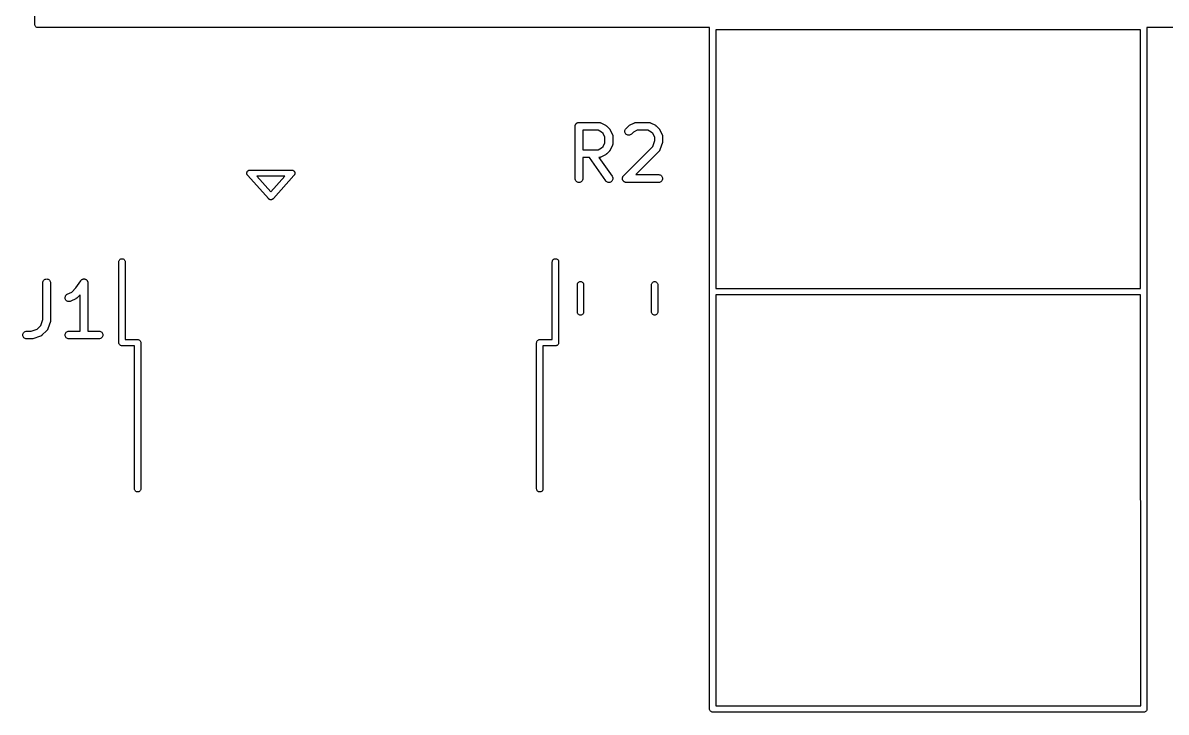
# Model space of a CAD drawing. Extents: x 70.9 to 138.2, y -84.2 to -19.9.
# Drawn here: x 87.21 to 109.11, y -84.18 to -70.97 of the extents above; entities that cross this region are included whole.
import ezdxf

# ---------------------------------------------------------------- set-up
doc = ezdxf.new("R2010")
doc.units = 0
doc.layers.add('BLACK', color=7, linetype='CONTINUOUS')

msp = doc.modelspace()

# ---------------------------------------------------------------- linework, layer by layer
at = {"layer": 'BLACK', "linetype": 'CONTINUOUS'}
for p, q in [((87.44, -70.9971), (87.44, -69.503)), ((87.4397, -71), (87.44, -70.9971)), ((87.4409, -71.0118), (87.4397, -71)), ((87.4443, -71.0231), (87.4409, -71.0118)), ((87.4471, -71.0282), (87.4443, -71.0231)), ((87.4499, -71.0335), (87.4471, -71.0282)), ((87.4574, -71.0426), (87.4499, -71.0335)), ((87.4665, -71.0501), (87.4574, -71.0426)), ((87.4769, -71.0557), (87.4665, -71.0501)), ((87.4882, -71.0591), (87.4769, -71.0557)), ((87.5, -71.0603), (87.4882, -71.0591)), ((87.5029, -71.06), (87.5, -71.0603)), ((100.362, -71.06), (87.5029, -71.06)), ((100.362, -76.117), (100.362, -71.06)), ((100.483, -71.1), (100.483, -76.06)), ((108.617, -71.1), (100.483, -71.1)), ((108.617, -76.06), (108.617, -71.1)), ((121.497, -71.06), (108.737, -71.06)), ((108.737, -71.06), (108.737, -76.1171)), ((97.8, -72.91), (97.8046, -72.9046)), ((97.8046, -72.9046), (97.8091, -72.8992)), ((97.8091, -72.8992), (97.8093, -72.899)), ((97.8093, -72.899), (97.8094, -72.8988)), ((97.8094, -72.8988), (97.8149, -72.8944)), ((97.8149, -72.8944), (97.8204, -72.8899)), ((97.8204, -72.8899), (97.8206, -72.8898)), ((97.8206, -72.8898), (97.8208, -72.8896)), ((97.8208, -72.8896), (97.8271, -72.8864)), ((97.8271, -72.8864), (97.8333, -72.883)), ((97.8333, -72.883), (97.8336, -72.883)), ((97.8336, -72.883), (97.8338, -72.8828)), ((97.8338, -72.8828), (97.8406, -72.8808)), ((97.8406, -72.8808), (97.8473, -72.8788)), ((97.8473, -72.8788), (97.8476, -72.8788)), ((97.8476, -72.8788), (97.8478, -72.8787)), ((97.8478, -72.8787), (97.8549, -72.8781)), ((97.8549, -72.8781), (97.8619, -72.8774)), ((97.8619, -72.8774), (98.2429, -72.8774)), ((98.2429, -72.8774), (98.2439, -72.8774)), ((98.2439, -72.8774), (98.2461, -72.8776)), ((98.2461, -72.8776), (98.2483, -72.8776)), ((98.2483, -72.8776), (98.2534, -72.8784)), ((98.2534, -72.8784), (98.2584, -72.879)), ((98.2584, -72.879), (98.2605, -72.8797)), ((98.2605, -72.8797), (98.2627, -72.8801)), ((98.2627, -72.8801), (98.2675, -72.8819)), ((98.2675, -72.8819), (98.2724, -72.8834)), ((98.2724, -72.8834), (98.2743, -72.8845)), ((98.2743, -72.8845), (98.2764, -72.8853)), ((98.2764, -72.8853), (98.3716, -72.9329)), ((98.8284, -72.9329), (98.9236, -72.8853)), ((98.9236, -72.8853), (98.9245, -72.8848)), ((98.9245, -72.8848), (98.9266, -72.8841)), ((98.9266, -72.8841), (98.9286, -72.883)), ((98.9286, -72.883), (98.9335, -72.8816)), ((98.9335, -72.8816), (98.9383, -72.8798)), ((98.9383, -72.8798), (98.9405, -72.8794)), ((98.9405, -72.8794), (98.9426, -72.8788)), ((98.9426, -72.8788), (98.9477, -72.8783)), ((98.9477, -72.8783), (98.9527, -72.8775)), ((98.9527, -72.8775), (98.9549, -72.8776)), ((98.9549, -72.8776), (98.9571, -72.8774)), ((98.9571, -72.8774), (99.1952, -72.8774)), ((99.1952, -72.8774), (99.1963, -72.8774)), ((99.1963, -72.8774), (99.1985, -72.8776)), ((99.1985, -72.8776), (99.2007, -72.8776)), ((99.2007, -72.8776), (99.2057, -72.8784)), ((99.2057, -72.8784), (99.2108, -72.879)), ((99.2108, -72.879), (99.2129, -72.8797)), ((99.2129, -72.8797), (99.2151, -72.8801)), ((99.2151, -72.8801), (99.2199, -72.8819)), ((99.2199, -72.8819), (99.2248, -72.8834)), ((99.2248, -72.8834), (99.2267, -72.8845)), ((99.2267, -72.8845), (99.2288, -72.8853)), ((99.2288, -72.8853), (99.324, -72.9329)), ((97.7869, -72.9513), (97.7877, -72.9443)), ((97.7869, -72.9518), (97.7869, -72.9513)), ((97.7869, -72.9519), (97.7869, -72.9518)), ((97.7869, -72.9524), (97.7869, -72.9519)), ((97.7869, -72.9519), (97.7869, -72.9519)), ((97.7869, -73.9524), (97.7869, -72.9524)), ((97.7877, -72.9443), (97.7884, -72.9373)), ((97.7884, -72.9373), (97.7885, -72.937)), ((97.7885, -72.9368), (97.7907, -72.9301)), ((97.7885, -72.937), (97.7885, -72.9368)), ((97.7907, -72.9301), (97.7928, -72.9233)), ((97.7928, -72.9233), (97.7929, -72.9231)), ((97.7929, -72.9231), (97.793, -72.9228)), ((97.793, -72.9228), (97.7964, -72.9166)), ((97.7964, -72.9166), (97.7997, -72.9104)), ((97.7997, -72.9104), (97.7999, -72.9102)), ((97.7999, -72.9102), (97.8, -72.91)), ((97.9369, -73.0274), (97.9369, -73.4012)), ((98.2252, -73.0274), (97.9369, -73.0274)), ((98.2937, -73.0616), (98.2252, -73.0274)), ((98.3241, -73.092), (98.2937, -73.0616)), ((98.3583, -73.1606), (98.3241, -73.092)), ((98.3716, -72.9329), (98.3726, -72.9334)), ((98.3726, -72.9334), (98.3761, -72.9357)), ((98.3761, -72.9357), (98.3798, -72.9377)), ((98.3798, -72.9377), (98.3822, -72.9397)), ((98.3822, -72.9397), (98.3849, -72.9414)), ((98.3849, -72.9414), (98.3879, -72.9443)), ((98.3879, -72.9443), (98.3911, -72.947)), ((98.3911, -72.947), (98.4387, -72.9946)), ((98.4387, -72.9946), (98.4395, -72.9953)), ((98.4395, -72.9953), (98.4421, -72.9986)), ((98.4421, -72.9986), (98.445, -73.0017)), ((98.445, -73.0017), (98.4467, -73.0043)), ((98.4467, -73.0043), (98.4486, -73.0068)), ((98.4486, -73.0068), (98.4506, -73.0105)), ((98.4506, -73.0105), (98.4528, -73.0141)), ((98.4528, -73.0141), (98.5004, -73.1093)), ((98.5004, -73.1093), (98.5009, -73.1103)), ((98.5009, -73.1103), (98.5016, -73.1123)), ((98.5016, -73.1123), (98.5027, -73.1143)), ((98.5027, -73.1143), (98.5042, -73.1192)), ((98.5042, -73.1192), (98.5059, -73.124)), ((98.5059, -73.124), (98.5063, -73.1262)), ((98.5063, -73.1262), (98.5069, -73.1283)), ((98.7393, -73.0474), (98.7408, -73.0328)), ((98.7407, -73.0619), (98.7393, -73.0474)), ((98.7448, -73.076), (98.7407, -73.0619)), ((98.7408, -73.0328), (98.745, -73.0188)), ((98.7517, -73.0889), (98.7448, -73.076)), ((98.745, -73.0188), (98.752, -73.0059)), ((98.7609, -73.1003), (98.7517, -73.0889)), ((98.752, -73.0059), (98.7613, -72.9946)), ((98.7721, -73.1097), (98.7609, -73.1003)), ((98.7613, -72.9946), (98.8089, -72.947)), ((98.785, -73.1167), (98.7721, -73.1097)), ((98.7989, -73.121), (98.785, -73.1167)), ((98.8135, -73.1226), (98.7989, -73.121)), ((98.8089, -72.947), (98.8096, -72.9462)), ((98.8096, -72.9462), (98.8129, -72.9436)), ((98.8129, -72.9436), (98.816, -72.9407)), ((98.8281, -73.1213), (98.8135, -73.1226)), ((98.816, -72.9407), (98.8186, -72.939)), ((98.8186, -72.939), (98.8211, -72.9371)), ((98.8211, -72.9371), (98.8248, -72.9352)), ((98.8248, -72.9352), (98.8284, -72.9329)), ((98.8421, -73.1173), (98.8281, -73.1213)), ((98.8551, -73.1105), (98.8421, -73.1173)), ((98.8666, -73.1014), (98.8551, -73.1105)), ((98.8673, -73.1007), (98.8666, -73.1014)), ((98.9063, -73.0616), (98.8673, -73.1007)), ((98.9748, -73.0274), (98.9063, -73.0616)), ((99.1775, -73.0274), (98.9748, -73.0274)), ((99.246, -73.0616), (99.1775, -73.0274)), ((99.2765, -73.092), (99.246, -73.0616)), ((99.3107, -73.1606), (99.2765, -73.092)), ((99.324, -72.9329), (99.325, -72.9334)), ((99.325, -72.9334), (99.3285, -72.9357)), ((99.3285, -72.9357), (99.3322, -72.9377)), ((99.3322, -72.9377), (99.3346, -72.9397)), ((99.3346, -72.9397), (99.3372, -72.9414)), ((99.3372, -72.9414), (99.3403, -72.9443)), ((99.3403, -72.9443), (99.3435, -72.947)), ((99.3435, -72.947), (99.3911, -72.9946)), ((99.3911, -72.9946), (99.3919, -72.9953)), ((99.3919, -72.9953), (99.3945, -72.9986)), ((99.3945, -72.9986), (99.3974, -73.0017)), ((99.3974, -73.0017), (99.399, -73.0043)), ((99.399, -73.0043), (99.401, -73.0068)), ((99.401, -73.0068), (99.4029, -73.0105)), ((99.4029, -73.0105), (99.4052, -73.0141)), ((99.4052, -73.0141), (99.4528, -73.1093)), ((99.4528, -73.1093), (99.4533, -73.1103)), ((99.4533, -73.1103), (99.454, -73.1123)), ((99.454, -73.1123), (99.4551, -73.1143)), ((99.4551, -73.1143), (99.4565, -73.1192)), ((99.4565, -73.1192), (99.4583, -73.124)), ((99.4583, -73.124), (99.4586, -73.1262)), ((99.4586, -73.1262), (99.4593, -73.1283)), ((98.2937, -73.3669), (98.3241, -73.3365)), ((98.3241, -73.3365), (98.3583, -73.268)), ((98.3583, -73.268), (98.3583, -73.1606)), ((98.5004, -73.3193), (98.4528, -73.4145)), ((98.5012, -73.3172), (98.5004, -73.3193)), ((98.5023, -73.3153), (98.5012, -73.3172)), ((98.5038, -73.3104), (98.5023, -73.3153)), ((98.5057, -73.3056), (98.5038, -73.3104)), ((98.506, -73.3034), (98.5057, -73.3056)), ((98.5067, -73.3013), (98.506, -73.3034)), ((98.5073, -73.2962), (98.5067, -73.3013)), ((98.5069, -73.1283), (98.5074, -73.1334)), ((98.5081, -73.2912), (98.5073, -73.2962)), ((98.5074, -73.1334), (98.5082, -73.1385)), ((98.5082, -73.1385), (98.5081, -73.1407)), ((98.5081, -73.1407), (98.5083, -73.1429)), ((98.5083, -73.2868), (98.5081, -73.289)), ((98.5081, -73.289), (98.5081, -73.2912)), ((98.5083, -73.1429), (98.5083, -73.2857)), ((98.5083, -73.2857), (98.5083, -73.2868)), ((98.7136, -73.8993), (99.2725, -73.3404)), ((99.2725, -73.3404), (99.3107, -73.2259)), ((99.3107, -73.2259), (99.3107, -73.1606)), ((99.4569, -73.2618), (99.4092, -73.4047)), ((99.4578, -73.2577), (99.4569, -73.2618)), ((99.4591, -73.2537), (99.4578, -73.2577)), ((99.4594, -73.2506), (99.4591, -73.2537)), ((99.4593, -73.1283), (99.4598, -73.1334)), ((99.4601, -73.2475), (99.4594, -73.2506)), ((99.4598, -73.1334), (99.4606, -73.1385)), ((99.4602, -73.2433), (99.4601, -73.2475)), ((99.4607, -73.2391), (99.4602, -73.2433)), ((99.4606, -73.1385), (99.4605, -73.1407)), ((99.4605, -73.1407), (99.4607, -73.1429)), ((99.4607, -73.1429), (99.4607, -73.2381)), ((99.4607, -73.2381), (99.4607, -73.2391)), ((97.9369, -73.4012), (98.2252, -73.4012)), ((98.061, -73.5512), (97.9369, -73.5512)), ((97.9369, -73.5512), (97.9369, -73.9524)), ((98.3719, -73.9954), (98.061, -73.5512)), ((98.2252, -73.4012), (98.2937, -73.3669)), ((98.2451, -73.551), (98.244, -73.5511)), ((98.244, -73.5511), (98.4948, -73.9094)), ((98.2473, -73.5511), (98.2451, -73.551)), ((98.2523, -73.5503), (98.2473, -73.5511)), ((98.2574, -73.5498), (98.2523, -73.5503)), ((98.2595, -73.5491), (98.2574, -73.5498)), ((98.2617, -73.5488), (98.2595, -73.5491)), ((98.2665, -73.547), (98.2617, -73.5488)), ((98.2714, -73.5455), (98.2665, -73.547)), ((98.2734, -73.5445), (98.2714, -73.5455)), ((98.2755, -73.5437), (98.2734, -73.5445)), ((98.2764, -73.5433), (98.2755, -73.5437)), ((98.3716, -73.4957), (98.2764, -73.5433)), ((98.3752, -73.4934), (98.3716, -73.4957)), ((98.3789, -73.4915), (98.3752, -73.4934)), ((98.3814, -73.4895), (98.3789, -73.4915)), ((98.384, -73.4879), (98.3814, -73.4895)), ((98.3871, -73.485), (98.384, -73.4879)), ((98.3904, -73.4823), (98.3871, -73.485)), ((98.3911, -73.4816), (98.3904, -73.4823)), ((98.4387, -73.434), (98.3911, -73.4816)), ((98.4414, -73.4307), (98.4387, -73.434)), ((98.4444, -73.4277), (98.4414, -73.4307)), ((98.4461, -73.4251), (98.4444, -73.4277)), ((98.448, -73.4227), (98.4461, -73.4251)), ((98.45, -73.419), (98.448, -73.4227)), ((98.4523, -73.4154), (98.45, -73.419)), ((98.4528, -73.4145), (98.4523, -73.4154)), ((99.3911, -73.434), (98.9477, -73.8774)), ((99.3925, -73.4323), (99.3911, -73.434)), ((99.3941, -73.4308), (99.3925, -73.4323)), ((99.3972, -73.4266), (99.3941, -73.4308)), ((99.4004, -73.4227), (99.3972, -73.4266)), ((99.4015, -73.4207), (99.4004, -73.4227)), ((99.4028, -73.4189), (99.4015, -73.4207)), ((99.4049, -73.4143), (99.4028, -73.4189)), ((99.4073, -73.4098), (99.4049, -73.4143)), ((99.408, -73.4077), (99.4073, -73.4098)), ((99.4089, -73.4057), (99.408, -73.4077)), ((99.4092, -73.4047), (99.4089, -73.4057)), ((91.4997, -73.85), (91.4999, -73.8482)), ((91.5001, -73.8541), (91.4997, -73.85)), ((91.4998, -73.8465), (91.5005, -73.8424)), ((91.4999, -73.8482), (91.4998, -73.8465)), ((91.5003, -73.8583), (91.5001, -73.8541)), ((91.5007, -73.86), (91.5003, -73.8583)), ((91.5005, -73.8424), (91.5009, -73.8382)), ((91.5009, -73.8618), (91.5007, -73.86)), ((91.5009, -73.8382), (91.5014, -73.8365)), ((91.5021, -73.8657), (91.5009, -73.8618)), ((91.5014, -73.8365), (91.5017, -73.8348)), ((91.5017, -73.8348), (91.5031, -73.8309)), ((91.503, -73.8698), (91.5021, -73.8657)), ((91.5038, -73.8714), (91.503, -73.8698)), ((91.5031, -73.8309), (91.5043, -73.8269)), ((91.5043, -73.8731), (91.5038, -73.8714)), ((91.5043, -73.8269), (91.5051, -73.8254)), ((91.5063, -73.8767), (91.5043, -73.8731)), ((91.5051, -73.8254), (91.5058, -73.8237)), ((91.5058, -73.8237), (91.5079, -73.8202)), ((91.508, -73.8805), (91.5063, -73.8767)), ((91.5079, -73.8202), (91.5099, -73.8165)), ((91.509, -73.8819), (91.508, -73.8805)), ((91.5099, -73.8835), (91.509, -73.8819)), ((91.5099, -73.8165), (91.511, -73.8151)), ((91.5125, -73.8867), (91.5099, -73.8835)), ((91.511, -73.8151), (91.5119, -73.8136)), ((91.5119, -73.8136), (91.5147, -73.8106)), ((91.5132, -73.8877), (91.5125, -73.8867)), ((91.5144, -73.889), (91.5132, -73.8877)), ((91.5174, -73.8926), (91.5144, -73.889)), ((91.5147, -73.8106), (91.5174, -73.8074)), ((91.5174, -73.8074), (91.5187, -73.8062)), ((91.5183, -73.8934), (91.5174, -73.8926)), ((91.9116, -74.3359), (91.5183, -73.8934)), ((91.5187, -73.8062), (91.5199, -73.8049)), ((91.5199, -73.8049), (91.5233, -73.8025)), ((91.5233, -73.8025), (91.5265, -73.7999)), ((91.5265, -73.7999), (91.5281, -73.799)), ((91.5281, -73.799), (91.5295, -73.798)), ((91.5295, -73.798), (91.5333, -73.7963)), ((91.5333, -73.7963), (91.5369, -73.7943)), ((91.5369, -73.7943), (91.5386, -73.7938)), ((91.5386, -73.7938), (91.5402, -73.793)), ((91.5402, -73.793), (91.5443, -73.7921)), ((91.5443, -73.7921), (91.5482, -73.7909)), ((91.5482, -73.7909), (91.55, -73.7907)), ((91.55, -73.7907), (91.5517, -73.7903)), ((91.5517, -73.7903), (91.5559, -73.7901)), ((91.5559, -73.7901), (91.5571, -73.79)), ((91.5571, -73.79), (91.5589, -73.79)), ((91.5589, -73.79), (91.5635, -73.7898)), ((91.5635, -73.7898), (91.5647, -73.79)), ((91.5647, -73.79), (92.3553, -73.79)), ((91.6936, -73.91), (91.96, -74.2097)), ((92.2264, -73.91), (91.6936, -73.91)), ((91.96, -74.2097), (92.2264, -73.91)), ((92.4017, -73.8934), (92.0084, -74.3359)), ((92.3553, -73.79), (92.3565, -73.7898)), ((92.3565, -73.7898), (92.3611, -73.79)), ((92.3611, -73.79), (92.3629, -73.79)), ((92.3629, -73.79), (92.3641, -73.7901)), ((92.3641, -73.7901), (92.3683, -73.7903)), ((92.3683, -73.7903), (92.37, -73.7907)), ((92.37, -73.7907), (92.3718, -73.7909)), ((92.3718, -73.7909), (92.3757, -73.7921)), ((92.3757, -73.7921), (92.3798, -73.793)), ((92.3798, -73.793), (92.3814, -73.7938)), ((92.3814, -73.7938), (92.3831, -73.7943)), ((92.3831, -73.7943), (92.3867, -73.7963)), ((92.3867, -73.7963), (92.3905, -73.798)), ((92.3905, -73.798), (92.3919, -73.799)), ((92.3919, -73.799), (92.3935, -73.7999)), ((92.3935, -73.7999), (92.3967, -73.8025)), ((92.3967, -73.8025), (92.4001, -73.8049)), ((92.4001, -73.8049), (92.4013, -73.8062)), ((92.4013, -73.8062), (92.4026, -73.8074)), ((92.4026, -73.8926), (92.4017, -73.8934)), ((92.4026, -73.8074), (92.4053, -73.8106)), ((92.4056, -73.889), (92.4026, -73.8926)), ((92.4053, -73.8106), (92.4081, -73.8136)), ((92.4068, -73.8877), (92.4056, -73.889)), ((92.4075, -73.8867), (92.4068, -73.8877)), ((92.4101, -73.8835), (92.4075, -73.8867)), ((92.4081, -73.8136), (92.409, -73.8151)), ((92.409, -73.8151), (92.4101, -73.8165)), ((92.4101, -73.8165), (92.4121, -73.8202)), ((92.411, -73.8819), (92.4101, -73.8835)), ((92.412, -73.8805), (92.411, -73.8819)), ((92.4137, -73.8767), (92.412, -73.8805)), ((92.4121, -73.8202), (92.4142, -73.8237)), ((92.4157, -73.8731), (92.4137, -73.8767)), ((92.4142, -73.8237), (92.4149, -73.8254)), ((92.4149, -73.8254), (92.4157, -73.8269)), ((92.4157, -73.8269), (92.4169, -73.8309)), ((92.4162, -73.8714), (92.4157, -73.8731)), ((92.417, -73.8698), (92.4162, -73.8714)), ((92.4169, -73.8309), (92.4183, -73.8348)), ((92.4179, -73.8657), (92.417, -73.8698)), ((92.4191, -73.8618), (92.4179, -73.8657)), ((92.4183, -73.8348), (92.4186, -73.8365)), ((92.4186, -73.8365), (92.4191, -73.8382)), ((92.4191, -73.8382), (92.4195, -73.8424)), ((92.4193, -73.86), (92.4191, -73.8618)), ((92.4197, -73.8583), (92.4193, -73.86)), ((92.4195, -73.8424), (92.4202, -73.8465)), ((92.4199, -73.8541), (92.4197, -73.8583)), ((92.4203, -73.85), (92.4199, -73.8541)), ((92.4202, -73.8465), (92.4201, -73.8482)), ((92.4201, -73.8482), (92.4203, -73.85)), ((97.7883, -73.9669), (97.7869, -73.9524)), ((97.7926, -73.981), (97.7883, -73.9669)), ((97.7994, -73.9939), (97.7926, -73.981)), ((97.8087, -74.0052), (97.7994, -73.9939)), ((97.9238, -73.9948), (97.9144, -74.006)), ((97.9308, -73.9819), (97.9238, -73.9948)), ((97.9353, -73.968), (97.9308, -73.9819)), ((97.9369, -73.9534), (97.9353, -73.968)), ((97.9369, -73.9524), (97.9369, -73.9534)), ((98.3814, -74.0065), (98.3719, -73.9954)), ((98.4962, -73.9932), (98.4871, -74.0047)), ((98.4948, -73.9094), (98.4954, -73.9102)), ((98.4954, -73.9102), (98.5024, -73.9231)), ((98.503, -73.9802), (98.4962, -73.9932)), ((98.5024, -73.9231), (98.5067, -73.9371)), ((98.5071, -73.9662), (98.503, -73.9802)), ((98.5067, -73.9371), (98.5083, -73.9516)), ((98.5083, -73.9516), (98.5071, -73.9662)), ((98.6917, -73.9519), (98.6924, -73.9448)), ((98.6917, -73.952), (98.6917, -73.9519)), ((98.6917, -73.9521), (98.6917, -73.952)), ((98.6923, -73.9592), (98.6917, -73.9521)), ((98.693, -73.9664), (98.6923, -73.9592)), ((98.6924, -73.9448), (98.6931, -73.9376)), ((98.693, -73.9666), (98.693, -73.9664)), ((98.693, -73.9667), (98.693, -73.9666)), ((98.6951, -73.9736), (98.693, -73.9667)), ((98.6931, -73.9376), (98.6932, -73.9374)), ((98.6932, -73.9373), (98.6954, -73.9303)), ((98.6932, -73.9374), (98.6932, -73.9373)), ((98.6971, -73.9805), (98.6951, -73.9736)), ((98.6954, -73.9303), (98.6974, -73.9236)), ((98.6972, -73.9806), (98.6971, -73.9805)), ((98.6972, -73.9807), (98.6972, -73.9806)), ((98.7007, -73.9873), (98.6972, -73.9807)), ((98.6974, -73.9236), (98.6975, -73.9234)), ((98.6975, -73.9233), (98.701, -73.917)), ((98.6975, -73.9234), (98.6975, -73.9233)), ((98.7039, -73.9934), (98.7007, -73.9873)), ((98.701, -73.917), (98.7043, -73.9107)), ((98.704, -73.9935), (98.7039, -73.9934)), ((98.7041, -73.9937), (98.704, -73.9935)), ((98.7086, -73.9993), (98.7041, -73.9937)), ((98.7043, -73.9107), (98.7044, -73.9106)), ((98.7044, -73.9106), (98.7045, -73.9104)), ((98.7045, -73.9104), (98.7091, -73.9049)), ((98.7131, -74.0049), (98.7086, -73.9993)), ((98.7091, -73.9049), (98.7136, -73.8993)), ((98.9477, -73.8774), (99.3857, -73.8774)), ((99.3857, -73.8774), (99.3868, -73.8774)), ((99.3868, -73.8774), (99.4013, -73.879)), ((99.4013, -73.879), (99.4153, -73.8834)), ((99.4153, -73.8834), (99.4281, -73.8905)), ((99.4281, -73.8905), (99.4393, -73.8999)), ((99.4479, -73.9943), (99.4386, -74.0056)), ((99.4393, -73.8999), (99.4485, -73.9113)), ((99.4549, -73.9814), (99.4479, -73.9943)), ((99.4485, -73.9113), (99.4553, -73.9243)), ((99.4592, -73.9675), (99.4549, -73.9814)), ((99.4553, -73.9243), (99.4594, -73.9383)), ((99.4607, -73.9529), (99.4592, -73.9675)), ((99.4594, -73.9383), (99.4607, -73.9529)), ((97.82, -74.0146), (97.8087, -74.0052)), ((97.8328, -74.0215), (97.82, -74.0146)), ((97.8468, -74.0258), (97.8328, -74.0215)), ((97.8614, -74.0274), (97.8468, -74.0258)), ((97.876, -74.0261), (97.8614, -74.0274)), ((97.89, -74.0219), (97.876, -74.0261)), ((97.903, -74.0151), (97.89, -74.0219)), ((97.9144, -74.006), (97.903, -74.0151)), ((98.3929, -74.0156), (98.3814, -74.0065)), ((98.406, -74.0222), (98.3929, -74.0156)), ((98.42, -74.0262), (98.406, -74.0222)), ((98.4346, -74.0274), (98.42, -74.0262)), ((98.4492, -74.0257), (98.4346, -74.0274)), ((98.4631, -74.0212), (98.4492, -74.0257)), ((98.4759, -74.0141), (98.4631, -74.0212)), ((98.4871, -74.0047), (98.4759, -74.0141)), ((98.7132, -74.0049), (98.7131, -74.0049)), ((98.7133, -74.005), (98.7132, -74.0049)), ((98.7187, -74.0096), (98.7133, -74.005)), ((98.7243, -74.0143), (98.7187, -74.0096)), ((98.7244, -74.0143), (98.7243, -74.0143)), ((98.7245, -74.0144), (98.7244, -74.0143)), ((98.7309, -74.0179), (98.7245, -74.0144)), ((98.7371, -74.0213), (98.7309, -74.0179)), ((98.7372, -74.0214), (98.7371, -74.0213)), ((98.7374, -74.0214), (98.7372, -74.0214)), ((98.7443, -74.0236), (98.7374, -74.0214)), ((98.7511, -74.0257), (98.7443, -74.0236)), ((98.7512, -74.0258), (98.7511, -74.0257)), ((98.7513, -74.0258), (98.7512, -74.0258)), ((98.7584, -74.0266), (98.7513, -74.0258)), ((98.7656, -74.0274), (98.7584, -74.0266)), ((98.7659, -74.0274), (98.7656, -74.0274)), ((98.7667, -74.0274), (98.7659, -74.0274)), ((98.7659, -74.0274), (98.7659, -74.0274)), ((98.7659, -74.0274), (98.7659, -74.0274)), ((99.3857, -74.0274), (98.7667, -74.0274)), ((99.4003, -74.026), (99.3857, -74.0274)), ((99.4143, -74.0217), (99.4003, -74.026)), ((99.4272, -74.0148), (99.4143, -74.0217)), ((99.4386, -74.0056), (99.4272, -74.0148)), ((91.9119, -74.3364), (91.9116, -74.3359)), ((91.9155, -74.3403), (91.9119, -74.3364)), ((91.9171, -74.3421), (91.9155, -74.3403)), ((91.9175, -74.3425), (91.9171, -74.3421)), ((91.9199, -74.3451), (91.9175, -74.3425)), ((91.9219, -74.3465), (91.9199, -74.3451)), ((91.9236, -74.3481), (91.9219, -74.3465)), ((91.9266, -74.3499), (91.9236, -74.3481)), ((91.9295, -74.352), (91.9266, -74.3499)), ((91.9317, -74.353), (91.9295, -74.352)), ((91.9337, -74.3542), (91.9317, -74.353)), ((91.937, -74.3555), (91.9337, -74.3542)), ((91.9402, -74.357), (91.937, -74.3555)), ((91.9426, -74.3575), (91.9402, -74.357)), ((91.9448, -74.3583), (91.9426, -74.3575)), ((91.9483, -74.3589), (91.9448, -74.3583)), ((91.9517, -74.3597), (91.9483, -74.3589)), ((91.9541, -74.3598), (91.9517, -74.3597)), ((91.9565, -74.3602), (91.9541, -74.3598)), ((91.96, -74.36), (91.9565, -74.3602)), ((91.9635, -74.3602), (91.96, -74.36)), ((91.9659, -74.3598), (91.9635, -74.3602)), ((91.9683, -74.3597), (91.9659, -74.3598)), ((91.9717, -74.3589), (91.9683, -74.3597)), ((91.9752, -74.3583), (91.9717, -74.3589)), ((91.9774, -74.3575), (91.9752, -74.3583)), ((91.9798, -74.357), (91.9774, -74.3575)), ((91.983, -74.3555), (91.9798, -74.357)), ((91.9863, -74.3542), (91.983, -74.3555)), ((91.9883, -74.353), (91.9863, -74.3542)), ((91.9905, -74.352), (91.9883, -74.353)), ((91.9934, -74.3499), (91.9905, -74.352)), ((91.9964, -74.3481), (91.9934, -74.3499)), ((91.9981, -74.3465), (91.9964, -74.3481)), ((92.0001, -74.3451), (91.9981, -74.3465)), ((92.0025, -74.3425), (92.0001, -74.3451)), ((92.0029, -74.3421), (92.0025, -74.3425)), ((92.0045, -74.3403), (92.0029, -74.3421)), ((92.0081, -74.3364), (92.0045, -74.3403)), ((92.0084, -74.3359), (92.0081, -74.3364)), ((89.0509, -75.5382), (89.0543, -75.5269)), ((89.0543, -75.5269), (89.0599, -75.5165)), ((89.0599, -75.5165), (89.0674, -75.5074)), ((89.0674, -75.5074), (89.0765, -75.4999)), ((89.0765, -75.4999), (89.0869, -75.4943)), ((89.0869, -75.4943), (89.0982, -75.4909)), ((89.0982, -75.4909), (89.11, -75.4897)), ((89.11, -75.4897), (89.1218, -75.4909)), ((89.1218, -75.4909), (89.1331, -75.4943)), ((89.1331, -75.4943), (89.1435, -75.4999)), ((89.1435, -75.4999), (89.1526, -75.5074)), ((89.1526, -75.5074), (89.1601, -75.5165)), ((89.1601, -75.5165), (89.1657, -75.5269)), ((89.1657, -75.5269), (89.1691, -75.5382)), ((97.3509, -75.5382), (97.3543, -75.5269)), ((97.3543, -75.5269), (97.3599, -75.5165)), ((97.3599, -75.5165), (97.3674, -75.5074)), ((97.3674, -75.5074), (97.3765, -75.4999)), ((97.3765, -75.4999), (97.3869, -75.4943)), ((97.3869, -75.4943), (97.3982, -75.4909)), ((97.3982, -75.4909), (97.41, -75.4897)), ((97.41, -75.4897), (97.4218, -75.4909)), ((97.4218, -75.4909), (97.4331, -75.4943)), ((97.4331, -75.4943), (97.4435, -75.4999)), ((97.4435, -75.4999), (97.4526, -75.5074)), ((97.4526, -75.5074), (97.4601, -75.5165)), ((97.4601, -75.5165), (97.4657, -75.5269)), ((97.4657, -75.5269), (97.4691, -75.5382)), ((89.05, -75.5471), (89.0509, -75.5382)), ((89.05, -77.0971), (89.05, -75.5471)), ((89.1691, -75.5382), (89.17, -75.5471)), ((89.17, -75.5471), (89.17, -77.04)), ((97.35, -75.5471), (97.3509, -75.5382)), ((97.35, -77.04), (97.35, -75.5471)), ((97.4691, -75.5382), (97.47, -75.5471)), ((97.47, -75.5471), (97.47, -77.0971)), ((87.5917, -75.9513), (87.5933, -75.9368)), ((87.5917, -75.9524), (87.5917, -75.9513)), ((87.5917, -76.6545), (87.5917, -75.9524)), ((87.5933, -75.9368), (87.5977, -75.9228)), ((87.5977, -75.9228), (87.6048, -75.91)), ((87.6048, -75.91), (87.6142, -75.8988)), ((87.6142, -75.8988), (87.6256, -75.8896)), ((87.6256, -75.8896), (87.6386, -75.8828)), ((87.6386, -75.8828), (87.6526, -75.8787)), ((87.6526, -75.8787), (87.6672, -75.8774)), ((87.6672, -75.8774), (87.6817, -75.8789)), ((87.6817, -75.8789), (87.6957, -75.8832)), ((87.6957, -75.8832), (87.7086, -75.8902)), ((87.7086, -75.8902), (87.7199, -75.8995)), ((87.7199, -75.8995), (87.7291, -75.9109)), ((87.7291, -75.9109), (87.736, -75.9238)), ((87.736, -75.9238), (87.7402, -75.9378)), ((87.7402, -75.9378), (87.7417, -75.9524)), ((87.7417, -75.9524), (87.7417, -76.6667)), ((88.2274, -76.0475), (88.3185, -75.9108)), ((88.3185, -75.9108), (88.3191, -75.91)), ((88.3191, -75.9099), (88.3239, -75.9043)), ((88.3191, -75.91), (88.3191, -75.9099)), ((88.3191, -75.91), (88.3191, -75.91)), ((88.3191, -75.91), (88.3191, -75.91)), ((88.3239, -75.9043), (88.3285, -75.8988)), ((88.3285, -75.8988), (88.3286, -75.8987)), ((88.3285, -75.8988), (88.3285, -75.8988)), ((88.3286, -75.8987), (88.3344, -75.894)), ((88.3344, -75.894), (88.3399, -75.8896)), ((88.3399, -75.8896), (88.3399, -75.8896)), ((88.3399, -75.8896), (88.34, -75.8896)), ((88.34, -75.8896), (88.3468, -75.886)), ((88.3468, -75.886), (88.3529, -75.8828)), ((88.3529, -75.8828), (88.3529, -75.8828)), ((88.3529, -75.8828), (88.353, -75.8828)), ((88.353, -75.8828), (88.3602, -75.8807)), ((88.3602, -75.8807), (88.3669, -75.8787)), ((88.3669, -75.8787), (88.367, -75.8787)), ((88.367, -75.8787), (88.3742, -75.878)), ((88.367, -75.8787), (88.367, -75.8787)), ((88.3742, -75.878), (88.3815, -75.8774)), ((88.3815, -75.8774), (88.3816, -75.8774)), ((88.3815, -75.8774), (88.3815, -75.8774)), ((88.3816, -75.8774), (88.3891, -75.8782)), ((88.3891, -75.8782), (88.396, -75.8789)), ((88.396, -75.8789), (88.3961, -75.8789)), ((88.3961, -75.8789), (88.3961, -75.8789)), ((88.3961, -75.8789), (88.4035, -75.8812)), ((88.4035, -75.8812), (88.41, -75.8832)), ((88.41, -75.8832), (88.4101, -75.8833)), ((88.4101, -75.8833), (88.4101, -75.8833)), ((88.4101, -75.8833), (88.4167, -75.8868)), ((88.4167, -75.8868), (88.4229, -75.8902)), ((88.4229, -75.8902), (88.4229, -75.8902)), ((88.4229, -75.8902), (88.423, -75.8903)), ((88.423, -75.8903), (88.4286, -75.8949)), ((88.4286, -75.8949), (88.4342, -75.8995)), ((88.4342, -75.8995), (88.4342, -75.8996)), ((88.4342, -75.8996), (88.4343, -75.8996)), ((88.4343, -75.8996), (88.4391, -75.9056)), ((88.4391, -75.9056), (88.4434, -75.9109)), ((88.4434, -75.9109), (88.4434, -75.9109)), ((88.4434, -75.9109), (88.4435, -75.911)), ((88.4435, -75.911), (88.4472, -75.9179)), ((88.4472, -75.9179), (88.4503, -75.9238)), ((88.4503, -75.9238), (88.4503, -75.9239)), ((88.4503, -75.9239), (88.4503, -75.9239)), ((88.4503, -75.9239), (88.4525, -75.9311)), ((88.4525, -75.9311), (88.4545, -75.9378)), ((88.4545, -75.9378), (88.4545, -75.9379)), ((88.4545, -75.9379), (88.4545, -75.9379)), ((88.4545, -75.9379), (88.4553, -75.9453)), ((88.4553, -75.9453), (88.456, -75.9524)), ((88.456, -75.9524), (88.456, -76.8774)), ((97.8309, -75.977), (97.8343, -75.9657)), ((97.8343, -75.9657), (97.8399, -75.9553)), ((97.8399, -75.9553), (97.8474, -75.9461)), ((97.8474, -75.9461), (97.8565, -75.9386)), ((97.8565, -75.9386), (97.8669, -75.933)), ((97.8669, -75.933), (97.8782, -75.9296)), ((97.8782, -75.9296), (97.89, -75.9285)), ((97.89, -75.9285), (97.9018, -75.9296)), ((97.9018, -75.9296), (97.9131, -75.933)), ((97.9131, -75.933), (97.9235, -75.9386)), ((97.9235, -75.9386), (97.9326, -75.9461)), ((97.9326, -75.9461), (97.9401, -75.9553)), ((97.9401, -75.9553), (97.9457, -75.9657)), ((97.9457, -75.9657), (97.9491, -75.977)), ((99.2509, -75.977), (99.2543, -75.9657)), ((99.2543, -75.9657), (99.2599, -75.9553)), ((99.2599, -75.9553), (99.2674, -75.9461)), ((99.2674, -75.9461), (99.2765, -75.9386)), ((99.2765, -75.9386), (99.2869, -75.933)), ((99.2869, -75.933), (99.2982, -75.9296)), ((99.2982, -75.9296), (99.31, -75.9285)), ((99.31, -75.9285), (99.3218, -75.9296)), ((99.3218, -75.9296), (99.3331, -75.933)), ((99.3331, -75.933), (99.3435, -75.9386)), ((99.3435, -75.9386), (99.3526, -75.9461)), ((99.3526, -75.9461), (99.3601, -75.9553)), ((99.3601, -75.9553), (99.3657, -75.9657)), ((99.3657, -75.9657), (99.3691, -75.977)), ((88.0302, -76.2008), (88.0387, -76.1889)), ((88.0387, -76.1889), (88.0493, -76.1788)), ((88.0493, -76.1788), (88.0617, -76.171)), ((88.0617, -76.171), (88.146, -76.1288)), ((88.146, -76.1288), (88.2274, -76.0475)), ((88.306, -76.1811), (88.2435, -76.2435)), ((88.306, -76.8774), (88.306, -76.1811)), ((97.83, -75.9858), (97.8309, -75.977)), ((97.83, -76.5142), (97.83, -75.9858)), ((97.9491, -75.977), (97.95, -75.9858)), ((97.95, -75.9858), (97.95, -76.5142)), ((99.25, -75.9858), (99.2509, -75.977)), ((99.25, -76.5142), (99.25, -75.9858)), ((99.3691, -75.977), (99.37, -75.9858)), ((99.37, -75.9858), (99.37, -76.5142)), ((100.362, -76.12), (100.362, -76.117)), ((100.362, -76.123), (100.362, -76.12)), ((100.363, -84.118), (100.362, -76.123)), ((100.483, -76.06), (108.617, -76.06)), ((100.483, -76.18), (100.483, -84.061)), ((108.617, -76.18), (100.483, -76.18)), ((108.618, -84.061), (108.617, -76.18)), ((108.737, -76.1171), (108.738, -76.12)), ((108.738, -76.12), (108.737, -76.1229)), ((108.737, -76.1229), (108.737, -84.1181)), ((88.0204, -76.243), (88.0209, -76.2284)), ((88.0228, -76.2575), (88.0204, -76.243)), ((88.0209, -76.2284), (88.0242, -76.2141)), ((88.0279, -76.2712), (88.0228, -76.2575)), ((88.0242, -76.2141), (88.0302, -76.2008)), ((88.0356, -76.2836), (88.0279, -76.2712)), ((88.0456, -76.2943), (88.0356, -76.2836)), ((88.0575, -76.3029), (88.0456, -76.2943)), ((88.0708, -76.309), (88.0575, -76.3029)), ((88.085, -76.3124), (88.0708, -76.309)), ((88.0996, -76.313), (88.085, -76.3124)), ((88.1141, -76.3107), (88.0996, -76.313)), ((88.1278, -76.3056), (88.1141, -76.3107)), ((88.1288, -76.3052), (88.1278, -76.3056)), ((88.224, -76.2576), (88.1288, -76.3052)), ((88.2276, -76.2553), (88.224, -76.2576)), ((88.2313, -76.2534), (88.2276, -76.2553)), ((88.2338, -76.2514), (88.2313, -76.2534)), ((88.2364, -76.2498), (88.2338, -76.2514)), ((88.2395, -76.2469), (88.2364, -76.2498)), ((88.2428, -76.2442), (88.2395, -76.2469)), ((88.2435, -76.2435), (88.2428, -76.2442)), ((97.8309, -76.523), (97.83, -76.5142)), ((97.8343, -76.5343), (97.8309, -76.523)), ((97.8399, -76.5447), (97.8343, -76.5343)), ((97.8474, -76.5539), (97.8399, -76.5447)), ((97.8565, -76.5614), (97.8474, -76.5539)), ((97.8669, -76.567), (97.8565, -76.5614)), ((97.8782, -76.5704), (97.8669, -76.567)), ((97.89, -76.5715), (97.8782, -76.5704)), ((97.9018, -76.5704), (97.89, -76.5715)), ((97.9131, -76.567), (97.9018, -76.5704)), ((97.9235, -76.5614), (97.9131, -76.567)), ((97.9326, -76.5539), (97.9235, -76.5614)), ((97.9401, -76.5447), (97.9326, -76.5539)), ((97.9457, -76.5343), (97.9401, -76.5447)), ((97.9491, -76.523), (97.9457, -76.5343)), ((97.95, -76.5142), (97.9491, -76.523)), ((99.2509, -76.523), (99.25, -76.5142)), ((99.2543, -76.5343), (99.2509, -76.523)), ((99.2599, -76.5447), (99.2543, -76.5343)), ((99.2674, -76.5539), (99.2599, -76.5447)), ((99.2765, -76.5614), (99.2674, -76.5539)), ((99.2869, -76.567), (99.2765, -76.5614)), ((99.2982, -76.5704), (99.2869, -76.567)), ((99.31, -76.5715), (99.2982, -76.5704)), ((99.3218, -76.5704), (99.31, -76.5715)), ((99.3331, -76.567), (99.3218, -76.5704)), ((99.3435, -76.5614), (99.3331, -76.567)), ((99.3526, -76.5539), (99.3435, -76.5614)), ((99.3601, -76.5447), (99.3526, -76.5539)), ((99.3657, -76.5343), (99.3601, -76.5447)), ((99.3691, -76.523), (99.3657, -76.5343)), ((99.37, -76.5142), (99.3691, -76.523)), ((87.3688, -76.8774), (87.4833, -76.8392)), ((87.4833, -76.8392), (87.5535, -76.769)), ((87.5535, -76.769), (87.5917, -76.6545)), ((87.6837, -76.8475), (87.6824, -76.8493)), ((87.6859, -76.8429), (87.6837, -76.8475)), ((87.6883, -76.8383), (87.6859, -76.8429)), ((87.6889, -76.8362), (87.6883, -76.8383)), ((87.6899, -76.8342), (87.6889, -76.8362)), ((87.6902, -76.8332), (87.6899, -76.8342)), ((87.7378, -76.6904), (87.6902, -76.8332)), ((87.7388, -76.6863), (87.7378, -76.6904)), ((87.74, -76.6823), (87.7388, -76.6863)), ((87.7404, -76.6792), (87.74, -76.6823)), ((87.7411, -76.6761), (87.7404, -76.6792)), ((87.7412, -76.6719), (87.7411, -76.6761)), ((87.7417, -76.6677), (87.7412, -76.6719)), ((87.7417, -76.6667), (87.7417, -76.6677)), ((87.2107, -76.9519), (87.2122, -76.9373)), ((87.212, -76.9664), (87.2107, -76.9519)), ((87.2162, -76.9805), (87.212, -76.9664)), ((87.2122, -76.9373), (87.2166, -76.9233)), ((87.223, -76.9934), (87.2162, -76.9805)), ((87.2166, -76.9233), (87.2235, -76.9104)), ((87.2321, -77.0049), (87.223, -76.9934)), ((87.2235, -76.9104), (87.2329, -76.8992)), ((87.2433, -77.0143), (87.2321, -77.0049)), ((87.2329, -76.8992), (87.2442, -76.8899)), ((87.2562, -77.0213), (87.2433, -77.0143)), ((87.2442, -76.8899), (87.2571, -76.883)), ((87.2701, -77.0257), (87.2562, -77.0213)), ((87.2571, -76.883), (87.2711, -76.8788)), ((87.2847, -77.0274), (87.2701, -77.0257)), ((87.2711, -76.8788), (87.2857, -76.8774)), ((87.2857, -77.0274), (87.2847, -77.0274)), ((87.2857, -76.8774), (87.3688, -76.8774)), ((87.381, -77.0274), (87.2857, -77.0274)), ((87.3851, -77.027), (87.381, -77.0274)), ((87.3894, -77.0269), (87.3851, -77.027)), ((87.3924, -77.0263), (87.3894, -77.0269)), ((87.3955, -77.026), (87.3924, -77.0263)), ((87.3996, -77.0247), (87.3955, -77.026)), ((87.4037, -77.0239), (87.3996, -77.0247)), ((87.4047, -77.0235), (87.4037, -77.0239)), ((87.5475, -76.9759), (87.4047, -77.0235)), ((87.5495, -76.975), (87.5475, -76.9759)), ((87.5517, -76.9744), (87.5495, -76.975)), ((87.5562, -76.972), (87.5517, -76.9744)), ((87.5609, -76.97), (87.5562, -76.972)), ((87.5627, -76.9687), (87.5609, -76.97)), ((87.5647, -76.9677), (87.5627, -76.9687)), ((87.5687, -76.9645), (87.5647, -76.9677)), ((87.5728, -76.9615), (87.5687, -76.9645)), ((87.5744, -76.9599), (87.5728, -76.9615)), ((87.5761, -76.9585), (87.5744, -76.9599)), ((87.5768, -76.9578), (87.5761, -76.9585)), ((87.6721, -76.8626), (87.5768, -76.9578)), ((87.6735, -76.8609), (87.6721, -76.8626)), ((87.6751, -76.8594), (87.6735, -76.8609)), ((87.6781, -76.8552), (87.6751, -76.8594)), ((87.6814, -76.8512), (87.6781, -76.8552)), ((87.6824, -76.8493), (87.6814, -76.8512)), ((88.0202, -76.9519), (88.0218, -76.9373)), ((88.0216, -76.9664), (88.0202, -76.9519)), ((88.0257, -76.9805), (88.0216, -76.9664)), ((88.0218, -76.9373), (88.0261, -76.9233)), ((88.0325, -76.9934), (88.0257, -76.9805)), ((88.0261, -76.9233), (88.0331, -76.9104)), ((88.0417, -77.0049), (88.0325, -76.9934)), ((88.0331, -76.9104), (88.0424, -76.8992)), ((88.0529, -77.0143), (88.0417, -77.0049)), ((88.0424, -76.8992), (88.0537, -76.8899)), ((88.0657, -77.0213), (88.0529, -77.0143)), ((88.0537, -76.8899), (88.0667, -76.883)), ((88.0796, -77.0257), (88.0657, -77.0213)), ((88.0667, -76.883), (88.0807, -76.8788)), ((88.0942, -77.0274), (88.0796, -77.0257)), ((88.0807, -76.8788), (88.0952, -76.8774)), ((88.0952, -77.0274), (88.0942, -77.0274)), ((88.0952, -76.8774), (88.306, -76.8774)), ((88.6667, -77.0274), (88.0952, -77.0274)), ((88.456, -76.8774), (88.6667, -76.8774)), ((88.6667, -76.8774), (88.6677, -76.8774)), ((88.6812, -77.026), (88.6667, -77.0274)), ((88.6677, -76.8774), (88.6823, -76.879)), ((88.6952, -77.0217), (88.6812, -77.026)), ((88.6823, -76.879), (88.6962, -76.8834)), ((88.7082, -77.0148), (88.6952, -77.0217)), ((88.6962, -76.8834), (88.709, -76.8905)), ((88.7195, -77.0056), (88.7082, -77.0148)), ((88.709, -76.8905), (88.7203, -76.8999)), ((88.7288, -76.9943), (88.7195, -77.0056)), ((88.7203, -76.8999), (88.7294, -76.9113)), ((88.7358, -76.9814), (88.7288, -76.9943)), ((88.7294, -76.9113), (88.7362, -76.9243)), ((88.7401, -76.9675), (88.7358, -76.9814)), ((88.7362, -76.9243), (88.7403, -76.9383)), ((88.7417, -76.9529), (88.7401, -76.9675)), ((88.7403, -76.9383), (88.7417, -76.9529)), ((89.17, -77.04), (89.4071, -77.04)), ((89.4071, -77.04), (89.41, -77.0397)), ((89.41, -77.0397), (89.4129, -77.04)), ((89.4129, -77.04), (89.4218, -77.0409)), ((89.4218, -77.0409), (89.4331, -77.0443)), ((89.4331, -77.0443), (89.4435, -77.0499)), ((89.4435, -77.0499), (89.4526, -77.0574)), ((89.4526, -77.0574), (89.4601, -77.0665)), ((89.4601, -77.0665), (89.4657, -77.0769)), ((97.0543, -77.0769), (97.0599, -77.0665)), ((97.0599, -77.0665), (97.0674, -77.0574)), ((97.0674, -77.0574), (97.0765, -77.0499)), ((97.0765, -77.0499), (97.0869, -77.0443)), ((97.0869, -77.0443), (97.0982, -77.0409)), ((97.0982, -77.0409), (97.1071, -77.04)), ((97.1071, -77.04), (97.11, -77.0397)), ((97.1071, -77.04), (97.1071, -77.04)), ((97.11, -77.0397), (97.1129, -77.04)), ((97.1129, -77.04), (97.35, -77.04)), ((89.0497, -77.1), (89.05, -77.0971)), ((89.0509, -77.1118), (89.0497, -77.1)), ((89.0543, -77.1231), (89.0509, -77.1118)), ((89.0599, -77.1335), (89.0543, -77.1231)), ((89.0674, -77.1426), (89.0599, -77.1335)), ((89.0765, -77.1501), (89.0674, -77.1426)), ((89.0869, -77.1557), (89.0765, -77.1501)), ((89.0982, -77.1591), (89.0869, -77.1557)), ((89.11, -77.1603), (89.0982, -77.1591)), ((89.1129, -77.16), (89.11, -77.1603)), ((89.35, -77.16), (89.1129, -77.16)), ((89.35, -79.9029), (89.35, -77.16)), ((89.4657, -77.0769), (89.4691, -77.0882)), ((89.4691, -77.0882), (89.4703, -77.1)), ((89.4703, -77.1), (89.47, -77.1029)), ((89.47, -77.1029), (89.47, -79.9029)), ((97.0497, -77.1), (97.0509, -77.0882)), ((97.05, -77.103), (97.0497, -77.1)), ((97.05, -79.9029), (97.05, -77.103)), ((97.0509, -77.0882), (97.0543, -77.0769)), ((97.4071, -77.16), (97.17, -77.16)), ((97.17, -77.16), (97.17, -79.9029)), ((97.41, -77.1603), (97.4071, -77.16)), ((97.4129, -77.16), (97.41, -77.1603)), ((97.4218, -77.1591), (97.4129, -77.16)), ((97.4129, -77.16), (97.4129, -77.16)), ((97.4331, -77.1557), (97.4218, -77.1591)), ((97.4435, -77.1501), (97.4331, -77.1557)), ((97.4526, -77.1426), (97.4435, -77.1501)), ((97.4601, -77.1335), (97.4526, -77.1426)), ((97.4657, -77.1231), (97.4601, -77.1335)), ((97.4691, -77.1118), (97.4657, -77.1231)), ((97.4703, -77.1), (97.4691, -77.1118)), ((97.47, -77.0971), (97.4703, -77.1)), ((89.3509, -79.9118), (89.35, -79.9029)), ((89.3543, -79.9231), (89.3509, -79.9118)), ((89.4691, -79.9118), (89.4657, -79.9231)), ((89.47, -79.9029), (89.4691, -79.9118)), ((97.0509, -79.9118), (97.05, -79.9029)), ((97.0543, -79.9231), (97.0509, -79.9118)), ((97.1691, -79.9118), (97.1657, -79.9231)), ((97.17, -79.9029), (97.1691, -79.9118)), ((89.3599, -79.9335), (89.3543, -79.9231)), ((89.3674, -79.9426), (89.3599, -79.9335)), ((89.3765, -79.9501), (89.3674, -79.9426)), ((89.3869, -79.9557), (89.3765, -79.9501)), ((89.3982, -79.9591), (89.3869, -79.9557)), ((89.41, -79.9603), (89.3982, -79.9591)), ((89.4218, -79.9591), (89.41, -79.9603)), ((89.4331, -79.9557), (89.4218, -79.9591)), ((89.4435, -79.9501), (89.4331, -79.9557)), ((89.4526, -79.9426), (89.4435, -79.9501)), ((89.4601, -79.9335), (89.4526, -79.9426)), ((89.4657, -79.9231), (89.4601, -79.9335)), ((97.0599, -79.9335), (97.0543, -79.9231)), ((97.0674, -79.9426), (97.0599, -79.9335)), ((97.0765, -79.9501), (97.0674, -79.9426)), ((97.0869, -79.9557), (97.0765, -79.9501)), ((97.0982, -79.9591), (97.0869, -79.9557)), ((97.11, -79.9603), (97.0982, -79.9591)), ((97.1218, -79.9591), (97.11, -79.9603)), ((97.1331, -79.9557), (97.1218, -79.9591)), ((97.1435, -79.9501), (97.1331, -79.9557)), ((97.1526, -79.9426), (97.1435, -79.9501)), ((97.1601, -79.9335), (97.1526, -79.9426)), ((97.1657, -79.9231), (97.1601, -79.9335)), ((100.483, -84.061), (108.618, -84.061)), ((100.362, -84.121), (100.363, -84.118)), ((100.363, -84.1328), (100.362, -84.121)), ((100.367, -84.1441), (100.363, -84.1328)), ((100.372, -84.1545), (100.367, -84.1441)), ((100.38, -84.1636), (100.372, -84.1545)), ((100.389, -84.1711), (100.38, -84.1636)), ((100.399, -84.1767), (100.389, -84.1711)), ((100.411, -84.1801), (100.399, -84.1767)), ((100.42, -84.181), (100.411, -84.1801)), ((100.422, -84.1813), (100.42, -84.181)), ((100.42, -84.181), (100.42, -84.181)), ((100.425, -84.181), (100.422, -84.1813)), ((108.675, -84.181), (100.425, -84.181)), ((108.677, -84.1813), (108.675, -84.181)), ((108.689, -84.1801), (108.677, -84.1813)), ((108.701, -84.1767), (108.689, -84.1801)), ((108.711, -84.1711), (108.701, -84.1767)), ((108.72, -84.1636), (108.711, -84.1711)), ((108.728, -84.1545), (108.72, -84.1636)), ((108.733, -84.1441), (108.728, -84.1545)), ((108.737, -84.1328), (108.733, -84.1441)), ((108.737, -84.1181), (108.738, -84.121)), ((108.738, -84.121), (108.737, -84.1239)), ((108.737, -84.1239), (108.737, -84.1328))]:
    msp.add_line(p, q, dxfattribs=at)

doc.saveas('drawing.dxf')
